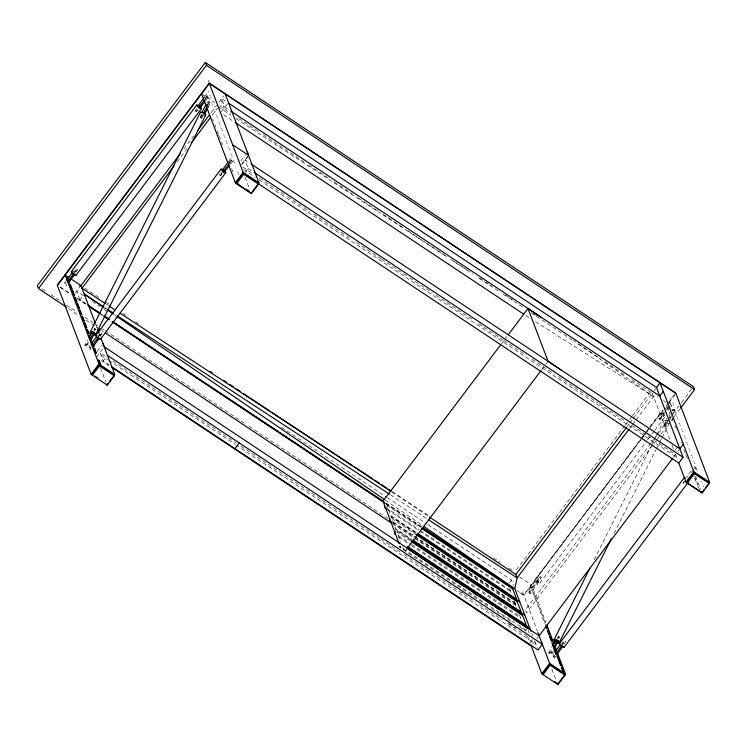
<?xml version="1.0" encoding="UTF-8"?>
<svg xmlns="http://www.w3.org/2000/svg" width="747" height="747" viewBox="0 0 747 747"><rect width="100%" height="100%" fill="white"/><g stroke="black" fill="none" stroke-linecap="round" stroke-linejoin="round"><path stroke-width="0.56" stroke-dasharray="3.73 2.8" d="M94.178 330.277L94.804 328.391L95.859 329.091L94.617 332.873M203.716 115.001L201.111 118.726L200.056 118.026L201.298 114.244M201.111 118.726L202.969 113.049M557.841 638.302L558.467 636.407L559.522 637.107L558.896 639.002M667.379 423.026L664.774 426.742L663.719 426.042L666.66 418.32M664.774 426.742L666.632 421.075L665.577 420.374M594.248 559.606L651.085 446.258M651.608 445.221L653.69 441.057M654.213 440.02L656.305 435.865M656.818 434.819L664.12 420.262M614.062 533.339L655.773 450.152M656.296 449.106L659.424 442.868M659.946 441.832L661.515 438.713M662.038 437.667L668.817 424.156M207.302 104.86L208.385 102.806L211.084 101.966L210.028 101.265L207.33 102.106L208.385 102.806M207.862 105.364L210.028 101.265M208.376 107.092L211.084 101.966M84.831 345.142L87.53 344.302L88.585 345.002L85.877 345.842L84.831 345.142L87.53 340.025M85.877 345.842L88.585 340.725M87.53 344.302L88.613 342.257M668.826 414.23L670.451 411.149M669.34 415.948L670.423 413.903M668.285 419.534L670.451 415.435M672.608 411.336L673.691 409.291L674.746 409.991L672.039 415.108M669.34 420.234L671.497 416.135M553.331 650.973L552.248 653.027L549.54 653.868L548.494 653.167L551.734 647.023M549.54 653.868L552.248 648.741M548.494 653.167L551.193 652.327L552.817 649.255M73.785 273.402L76.558 268.575L77.613 269.275L75.391 273.141M197.852 110.024L196.284 111.574L195.228 110.873L196.9 107.97M196.284 111.574L197.395 109.641M98.118 337.476L100.892 332.639L101.947 333.339L100.285 336.243M222.186 174.098L220.626 175.638L219.571 174.938L221.233 172.043M220.626 175.638L222.289 172.744M529.128 592.941L536.337 583.36L540.221 576.591L541.276 577.291L537.392 584.061L530.183 593.641L529.128 592.941L528.316 590.802L535.524 581.222L540.221 576.591M658.891 418.89L663.588 414.258L664.643 414.958L659.946 419.59L658.891 418.89L664.092 410.383M659.946 419.59L663.831 412.83L662.776 412.129M561.781 645.492L564.555 640.665L565.61 641.365L563.397 645.231M684.289 483.664L683.234 482.964L684.345 481.031M200.056 118.026L203.315 113.376M93.496 330.249L94.804 328.391M94.552 330.949L95.859 329.091M663.719 426.042L667.631 420.468M557.159 638.274L558.467 636.407M558.214 638.974L559.522 637.107M64.653 282.786L65.708 283.487L66.52 285.615L65.465 284.915L64.653 282.786L65.969 281.04M204.361 97.138L206.321 94.524L207.377 95.224L208.189 97.362L205.565 100.845M205.416 97.838L207.377 95.224M205.164 99.276L207.134 96.662L206.321 94.524M75.288 293.132L79.752 287.203M183.809 148.924L193.604 135.907M211.093 112.676L216.686 105.234M218.787 102.442L223.783 95.812M177.123 161.819L187.618 147.869M212.101 115.337L217.694 107.904M85.756 303.674L79.929 299.799L82.992 295.728M221.327 111.901L228.423 102.479M88.996 346.86L90.051 347.56L90.854 349.689L89.799 348.989L88.996 346.86L90.303 345.114M228.694 161.212L230.664 158.597L231.719 159.298L232.522 161.427L230.562 164.041M229.096 162.781L231.719 159.298M89.799 348.989L91.115 347.243M229.506 163.341L231.477 160.726L230.664 158.597M97.157 351.333L101.704 345.291M240.982 160.745L245.53 154.704M96.466 357.225L102.778 348.84M242.075 163.742L247.761 156.179M241.552 164.966L248.732 155.423M109.025 364.956L103.217 361.1L107.503 355.404M245.315 172.268L248.2 168.439L244.96 159.905L249.106 162.659M501.302 343.965L504.804 339.315M505.504 338.382L506.905 336.523M487.754 605.901L399.934 547.56L401.232 545.833M405.509 550.66L407.348 548.223M541.659 369.746L543.76 366.954M545.599 364.508L548.046 361.259M624.697 425.958L514.87 571.903M625.435 425.136L628.899 420.384M629.637 419.562L631.691 416.667M632.429 415.846L649.881 392.492M509.454 582.959L513.394 577.72M627.069 426.658L629.17 423.876M629.87 422.942L632.662 419.226M633.363 418.292L652.252 393.193L629.964 378.384M654.353 390.401L655.763 388.533M629.768 428.208L631.859 425.426M632.56 424.492L635.361 420.776M636.061 419.851L653.55 396.61L657.911 396.974M419.917 531.192L510.817 591.577L512.769 588.981M415.005 537.84L515.365 604.51L517.316 601.923M535.048 579.579L641.449 438.181M642.149 437.256L645.651 432.606M646.351 431.673L649.152 427.956M649.853 427.023L660.348 413.072M642.121 437.705L523.74 595.004L516.933 590.485M642.822 436.771L646.323 432.121M647.023 431.187L649.825 427.461M650.525 426.528L663.131 409.776M665.932 406.051L668.033 403.259M668.733 402.334L675.736 393.025M640.786 439.955L523.862 595.322L517.354 590.998M641.486 439.021L644.978 434.38M645.679 433.447L648.48 429.73M649.18 428.797L663.168 410.206M668.714 402.838L674.56 395.07M664.746 409.515L667.37 406.032M668.023 405.163L669.984 402.549L671.039 403.249L671.852 405.378L670.545 407.124M530.183 593.641L529.371 591.503L536.579 581.922L541.276 577.291M666.455 409.347L667.762 407.601M663.588 414.258L666.212 410.775M666.866 409.907L669.489 406.424M667.921 410.607L669.882 407.993M539.82 583.118L646.921 440.795M647.621 439.862L651.123 435.212M651.823 434.287L653.924 431.495M654.624 430.561L665.119 416.611M650.749 443.438L525.468 609.935L526.56 612.811L653.242 444.456M651.449 442.513L654.951 437.863M655.651 436.93L657.752 434.138M658.452 433.213L668.948 419.263M669.648 418.329L672.449 414.604M673.15 413.679L678.752 406.237M681.553 402.521L692.749 387.637M653.942 443.531L656.744 439.806M657.444 438.881L660.245 435.156M660.946 434.231L670.04 422.139M670.741 421.205L673.542 417.489M674.242 416.555L679.845 409.113M519.595 627.05L525.393 630.898L526.691 629.17M532.181 640.02L530.081 642.812L527.634 636.369M674.896 450.376L677.959 446.304M532.732 644.259L534.843 641.458L531.939 639.525M536.944 638.657L538.354 636.799M673.439 457.285L675.54 454.493L656.155 441.626M677.641 451.702L679.042 449.834M555.833 655.969L554.517 657.705L553.462 657.005L552.659 654.876L553.966 653.13M691.05 470.974L687.119 476.203L688.174 476.903M691.451 472.543L693.412 469.928M694.066 469.06L695.382 467.323L694.327 466.623L695.14 468.752L696.185 469.452L695.382 467.323M553.462 657.005L554.778 655.268M195.228 110.873L196.797 109.323M71.861 273.206L76.558 268.575M74.485 272.356L77.613 269.275M219.571 174.938L221.915 172.632M96.204 337.27L100.892 332.639M98.819 336.43L101.947 333.339M683.234 482.964L684.794 481.423M560.652 644.521L564.555 640.665M560.922 645.996L565.61 641.365M671.889 409.851L673.691 409.291M672.048 410.831L674.746 409.991M525.683 315.43L529.614 317.933M535.515 321.677L653.55 396.61L573.659 340.529M218.395 106.97L231.084 115.29M235.968 118.493L446.799 256.688L425.407 242.504M453.616 261.151L469.2 271.366M479.91 278.388L491.601 286.054M505.233 294.99L513.03 300.098M533.479 313.497L537.373 316.056M106.391 304.234L108.343 305.514M392.203 491.573L429.208 515.832M493.487 557.962L500.303 562.435M509.071 568.178L512.965 570.736M104.692 307.521L106.644 308.8M390.382 494.785L427.433 519.072M225.557 101.19L221.672 98.613L224.912 107.138L229.768 110.369M207.983 90.91L208.777 91.442M670.853 398.412L671.646 398.935M209.683 95.392L210.477 95.915M672.561 402.885L673.346 403.408M210.411 97.306L211.205 97.838M673.29 404.809L674.074 405.332M207.134 96.662L208.189 97.362M671.852 405.378L670.797 404.678L669.984 402.549M201.569 93.805L214.594 102.451M219.329 105.598L230.991 113.348M238.769 118.512L259.181 132.079M263.075 134.656L304.869 162.426M308.763 165.012L328.204 177.926M334.03 181.801L352.5 194.071M358.336 197.946L378.748 211.504M382.641 214.09L404.024 228.293M407.909 230.879L424.436 241.851M450.665 259.274L472.954 274.084M478.771 277.949L498.156 290.826M503.002 294.047L523.348 307.568M531.108 312.713L574.714 341.687M578.598 344.264L600.887 359.074M604.762 361.651L626.089 375.816M663.411 400.616L666.203 402.465M211.336 102.825L212.129 103.347M674.205 410.318L674.999 410.841M212.064 104.739L212.858 105.271M674.933 412.241L675.727 412.764M223.54 114.767L234.222 121.873M213.763 109.221L214.557 109.744M676.642 416.714L677.426 417.237M214.492 111.135L215.285 111.667M677.37 418.637L678.155 419.16M216.191 115.617L216.985 116.14M679.07 423.11L679.854 423.633M216.929 117.531L217.713 118.063M679.798 425.034L680.592 425.557M218.628 122.013L219.413 122.536M681.497 429.506L682.291 430.029M219.357 123.927L220.141 124.46M682.226 431.43L683.019 431.953M676.352 428.302L674.877 425.986M221.056 128.409L221.85 128.932M683.925 435.903L684.719 436.425M221.784 130.333L222.578 130.856M684.654 437.826L685.447 438.349M223.484 134.805L224.277 135.328M686.353 442.299L687.147 442.831M224.212 136.729L225.006 137.252M687.091 444.222L687.875 444.745M217.545 133.069L218.339 133.592L216.639 129.119M218.273 134.992L219.067 135.515M681.152 442.485L681.936 443.008M225.911 141.202L226.705 141.725M688.79 448.695L689.574 449.227M226.64 143.125L227.433 143.648M689.518 450.618L690.303 451.141M228.349 147.598L229.133 148.121M691.218 455.091L692.011 455.623M229.077 149.521L229.861 150.044M691.946 457.015L692.74 457.537M230.776 153.994L231.561 154.517M693.646 461.487L694.439 462.019M231.505 155.918L232.298 156.44M694.374 463.411L695.168 463.934M248.2 168.439L253.056 171.661M233.204 160.39L233.998 160.913M696.073 467.883L696.867 468.416M242.878 167.067L253.55 174.163M259.377 178.029L286.549 196.088M287.52 196.732L309.846 211.56M313.731 214.137L350.614 238.638M356.431 242.514L380.699 258.63M381.67 259.274L408.852 277.324M409.814 277.977L432.139 292.805M436.024 295.382L473.878 320.528M478.734 323.75L502.992 339.876M503.964 340.52L526.29 355.348M532.116 359.214L554.414 374.032M558.298 376.609L598.02 402.997M598.991 403.641L625.155 421.028M631.934 425.529L650.348 437.761M231.477 160.726L232.522 161.427M233.932 162.314L234.726 162.837M696.802 469.807L697.595 470.33M243.625 169.56L255.278 177.3M259.153 179.878L676.549 457.164M237.658 172.118L238.452 172.641M238.386 174.042L239.18 174.565M701.256 481.535L702.049 482.058M702.964 486.008L703.749 486.54M697.754 486.194L699.566 489.406M535.524 581.222L536.579 581.922M536.337 583.36L537.392 584.061M84.869 288.155L100.415 298.492M106.251 302.358L109.165 304.3M122.779 313.338L126.663 315.925M135.412 321.733L139.306 324.319M391.792 492.049L428.619 516.513M519.567 576.936L531.659 584.966L546.076 622.933M528.316 590.802L529.371 591.503M83.487 295.784L76.689 291.265L79.929 299.799M92.217 301.583L99.986 306.746M103.87 309.323L107.755 311.901M281.507 427.331L297.035 437.649M298.006 438.293L386.339 496.97M387.31 497.623L427.107 524.058M428.078 524.702L511.555 580.158L513.581 585.489M385.928 503.076L421.775 526.896M60.162 287.044L70.853 294.141M77.66 298.66L85.429 303.824M100.985 314.16L102.927 315.449M385.732 503.329L420.72 526.57M60.162 287.278L71.32 294.692M77.062 298.511L86.773 304.953M100.359 313.983L102.302 315.271M385.741 503.571L421.327 527.186M387.049 505.467L419.935 527.317M385.536 507.297L419.384 529.782M420.346 530.426L510.285 590.167L510.817 591.577M387.039 509.342L418.946 530.547M416.07 532.387L390.933 515.682L386.516 504.066M389.971 515.626L416.126 533.003M415.407 533.087L391.288 517.064L395.695 528.68L412.101 539.577M391.858 518.577L415.986 534.609M42.206 288.893L47.052 292.114M50.936 294.692L61.609 301.779M66.464 305.009L77.137 312.097M84.897 317.251L93.636 323.059M94.608 323.703L98.483 326.28M102.367 328.857L104.309 330.146M105.28 330.79L245.016 423.624M248.9 426.201L388.636 519.034M393.492 522.256L413.866 535.795M414.837 536.439L516.728 604.127M393.193 522.209L413.464 535.674M414.426 536.318L514.786 602.988L515.365 604.51M544.74 623.754L545.534 624.277M391.839 522.452L414.034 537.196M68.528 308.53L78.23 314.973M85.989 320.136L97.642 327.868M101.517 330.445L103.459 331.733M392.642 523.843L413.987 538.027M414.958 538.671L516.849 606.359M394.976 528.82L411.448 539.764M397.236 531.033L410.775 540.025M410.458 541.08L396.918 532.088L400.644 541.902M398.188 535.552L410.766 543.9M411.728 544.544L520.043 616.49M398.842 537.252L410.439 544.955M411.41 545.599L520.687 618.199M491.61 608.46L511.882 621.924M461.618 592.044L463.542 593.333M508.903 623.456L515.654 627.947M105.094 355.964L99.977 352.565L103.217 361.1M112.853 361.128L135.179 375.956M136.15 376.6L236.117 443.018M240.973 446.239L379.765 538.438M380.737 539.082L402.091 553.275M404.034 554.563L433.101 573.873M436.976 576.441L475.736 602.194M479.611 604.771L501.9 619.571M507.708 623.437L527.093 636.313M551.193 652.327L552.248 653.027M552.659 654.876L553.714 655.577L554.517 657.705M100.985 355.236L107.783 359.746M108.754 360.39L234.941 444.222M235.912 444.867L535.851 644.119M101.321 360.456L109.081 365.61M104.412 307.923L106.335 309.239M114.039 314.496L115.962 315.813M385.275 500.079L421.738 525.02M695.672 476.381L700.621 489.397M694.505 476.082L697.81 484.803L697.026 484.271L694.122 476.642M667.248 405.901L668.266 408.581M672.113 418.693L673.131 421.373M683.916 449.778L685.279 453.354M686.007 455.278L687.371 458.863M652.252 393.193L670.068 440.104M671.983 445.147L673.514 449.171M675.54 454.493L677.66 460.096M522.648 592.128L537.457 631.122M551.884 669.088L556.412 681.021M531.705 633.213L532.835 636.173M534.843 641.458L537.336 648.032M528.092 630.291L529.212 633.26M509.678 589.112L511.312 593.407M514.169 600.933L516.616 607.376M519.473 614.893L521.92 621.336M524.777 628.853L525.589 631M525.393 630.898L524.814 629.385L399.365 546.048L399.934 547.56M402.633 546.953L403.763 549.913M399.981 545.796L400.747 547.831M220.897 99.65L224.137 108.175M208.152 80.246L208.88 82.161M245.081 177.216L249.769 189.57M204.491 97.138L205.845 100.714M207.255 104.431L208.618 108.007M212.802 119.016L213.474 120.799M214.884 124.516L215.911 127.195M219.403 136.412L220.43 139.101M221.495 141.911L222.522 144.601M228.787 161.1L230.151 164.685M231.626 168.589L234.11 175.125M96.064 325.281L97.287 328.512M98.921 332.817L100.145 336.038M100.509 367.869L105.757 381.689M686.11 477.576A2.969 0.57 37 0 1 687.333 478.388M203.884 115.047A2.969 0.943 27.8 0 1 203.203 114.786M202.502 114.44A2.969 0.943 27.8 0 1 201.849 114.048M668.705 423.306A2.969 0.943 27.8 0 1 665.119 421.784A2.969 0.943 27.8 0 1 664.475 420.085A2.969 0.943 27.8 0 1 667.949 421.308M530.949 585.9L530.165 585.368L531.864 589.85L532.648 590.373L530.949 585.9M533.386 592.296L532.592 591.764L534.292 596.246L535.085 596.769L533.386 592.296M535.814 598.692L535.02 598.16L536.719 602.642L537.513 603.165L535.814 598.692M538.242 605.089L537.448 604.556L539.147 609.038L539.941 609.561L538.242 605.089M540.669 611.485L539.876 610.962L541.584 615.435L542.369 615.958L540.669 611.485M543.097 617.881L542.313 617.358L544.012 621.831L544.806 622.354L543.097 617.881M535.562 580.456A2.969 0.57 37 0 0 539.67 583.192A2.969 0.57 37 0 0 537.065 580.382A2.969 0.57 37 0 0 535.562 580.456M660.862 413.959A2.969 0.57 37 0 0 664.97 416.686A2.969 0.57 37 0 0 662.374 413.885A2.969 0.57 37 0 0 660.862 413.959"/><path stroke-width="1.12" d="M90.228 339.185L93.562 332.172M90.742 340.912L94.617 332.873M553.359 648.228L557.225 640.188M553.872 649.955L558.28 640.889M90.434 331.659L200.457 112.246M95.644 334.507L205.668 115.094M554.097 639.675L590.074 567.925M559.307 642.523L611.457 538.54M201.914 112.349L206.247 104.16M203.315 113.376L207.321 106.391M204.37 114.076L207.292 109.137M89.154 336.953L91.545 333.041M552.276 645.996L555.852 640.132M67.426 282.301L73.785 273.402M68.481 283.001L74.84 274.102M198.002 106.037L203.707 98.016M92.423 345.506L98.118 337.476M92.824 347.075L99.174 338.176M222.345 170.111L228.04 162.08M555.432 654.391L561.781 645.492M557.141 654.223L562.836 646.192M680.545 408.189L694.542 389.579L693.449 386.703L205.332 62.44L37.35 285.662L38.442 288.547L66.586 307.241M38.442 288.547L206.424 65.316L205.332 62.44M705.756 487.474L709.65 482.301L675.736 393.025L209.244 83.122L57.248 285.102L91.162 374.378L107.251 385.163L114.347 375.741L113.936 374.677L99.08 364.807L91.993 374.228L92.395 375.293L99.482 365.871L99.08 364.807M57.37 285.429L209.365 83.44L675.858 393.342M71.385 271.553L196.685 105.047M66.623 280.172L71.861 273.206M198.357 107.783L204.51 100.145M199.412 108.483L204.911 101.713M76.157 275.092L201.457 108.586M95.242 323.134L80.975 285.569L180.307 153.574M197.796 130.333L209.692 114.534M174.331 165.535L81.993 288.239L105.42 303.59M191.82 142.294L210.701 117.195M95.719 335.627L221.028 169.121M91.61 343.368L96.204 337.27M222.699 171.857L228.853 164.219M223.755 172.557L229.245 165.787M100.49 339.166L225.799 172.66M91.162 374.378L98.949 364.022L65.166 275.064L68.883 277.539M225.183 93.945L258.976 182.903L251.179 193.258L235.361 182.754L243.158 172.398L209.244 83.122M236.192 182.604L243.279 173.183L258.145 183.052L258.546 184.117L251.459 193.538L236.594 183.669L236.192 182.604L238.975 184.453M236.594 183.669L243.69 174.247L243.279 173.183M106.97 384.882L108.268 383.155M109.566 381.428L112.816 377.114M234.997 448.639L239.283 442.943M399.206 543.769L383.015 501.144L500.602 344.899M508.305 334.665L527.998 308.483L541.491 317.606M395.621 531.257L394.323 532.975L394.967 534.675M540.959 370.671L407.348 548.223L457.435 582.09M530.958 631.234L514.795 588.692L517.139 577.87L515.841 574.462L626.369 427.592M704.449 489.201L701.853 492.656L686.045 482.151L678.78 463.028L683.066 457.332L656.538 387.497L660.049 382.837L693.832 471.796L709.65 482.301M629.067 429.142L517.139 577.87L428.414 519.716M663.289 391.363L659.778 396.031L230.739 111.014M672.739 458.21L539.129 635.762L104.263 346.869M683.328 444.138L679.826 448.798L251.048 163.957M559.391 643.643L684.691 477.137M554.619 652.262L559.867 645.296M549.755 664.204L550.166 665.269L543.069 674.69L542.667 673.617L549.755 664.204L564.62 674.074L565.021 675.139L557.934 684.56L541.836 673.775L549.633 663.411L537.877 632.457M686.045 482.151L693.832 471.796M693.963 472.58L686.876 482.002L687.277 483.066L702.133 492.936L709.23 483.514L708.819 482.45L693.963 472.58L694.365 473.645L709.23 483.514M687.277 483.066L694.365 473.645M564.153 647.191L688.062 482.543M558.298 683.412L565.442 673.915L557.617 653.308M109.323 306.149L115.178 309.986M120.062 313.189L352.267 465.4M354.218 466.679L372.725 478.808M374.667 480.088L379.541 483.272M381.484 484.551L386.358 487.744M388.3 489.024L391.223 490.938M103.721 306.886L84.215 294.103L103.45 307.26M107.615 309.435L113.469 313.273M117.372 315.832L389.411 494.15M206.424 65.316L694.542 389.579M228.47 103.123L656.538 387.497M235.193 122.517L523.712 314.179M199.925 106.242L200.98 106.942M204.622 111.508L205.677 112.209M232.653 144.741L248.732 155.423L247.472 152.117M254.027 172.305L683.066 457.332M243.158 172.398L258.976 182.903M258.471 183.809L678.78 463.028M243.69 174.247L258.546 184.117M224.259 170.316L225.314 171.016M246.407 189.393L249.19 191.241M236.584 183.174L237.369 183.697M72.674 275.335L73.729 276.035M70.741 278.771L80.975 285.569M210.262 371.455L212.204 372.753M223.876 380.503L226.789 382.436M229.702 384.378L233.596 386.955M236.51 388.898L240.394 391.475M243.317 393.417L248.172 396.648M250.114 397.936L269.555 410.85M271.506 412.139L390.821 491.405M429.59 517.157L515.841 574.462M68.08 278.398L67.286 277.875L68.985 282.357L69.779 282.88L69.097 281.087M79.481 285.98L80.274 286.503M87.698 304.963L100.331 313.348M104.216 315.934L109.071 319.156M112.956 321.742L383.015 501.144M422.746 527.541L514.795 588.692L423.652 526.327M88.351 305.766L100.014 313.516M103.898 316.093L108.754 319.324M113.619 322.555L384.761 502.684M88.716 306.251L99.388 313.338M104.244 316.569L109.099 319.791M112.013 321.724L384.77 502.927M422.298 527.83L512.237 587.581L516.644 599.197L418.012 533.666M421.868 528.596L512.769 588.981M387.039 509.342L385.107 508.063L384.565 506.653M417.097 533.647L519.809 601.877M417.34 534.366L516.737 600.401L521.154 612.017L413.072 540.221M415.986 534.609L517.316 601.923M391.839 522.452L389.915 521.173L389.336 519.651M98.604 328.512L100.546 329.8M105.402 333.031L391.671 523.199M412.419 540.408L524.814 615.07M411.746 540.669L521.985 613.903L526.364 625.416L407.414 546.402M411.429 541.724L522.639 615.603M92.936 334.058L93.991 334.759M556.599 642.084L557.654 642.784M97.017 339.409L98.062 340.109M560.68 647.425L561.725 648.125M103.011 343.564L104.524 347.047M89.948 335.973L89.154 335.44L90.854 339.922L91.648 340.445L90.966 338.652M407.741 547.159L529.828 628.264M407.096 547.308L526.766 626.798L527.335 628.311M407.675 548.821L492.6 605.229M494.523 606.517L499.351 609.72M501.284 610.999L506.111 614.211M508.035 615.491L526.374 627.667M554.517 647.938L553.732 647.416L552.033 642.943L553.499 645.259M92.376 342.369L91.582 341.837L93.291 346.319L94.075 346.841L93.394 345.049M107.503 355.404L542.369 644.288L538.083 649.983L111.938 366.889M558.588 660.208L559.382 660.731M111.994 367.543L531.332 646.118L541.836 673.775M98.949 364.022L114.767 374.527L100.966 338.186M549.633 663.411L565.442 673.915M99.482 365.871L114.347 375.741M550.166 665.269L565.021 675.139M94.776 376.077L97.558 377.926M554.741 681.637L557.523 683.496L557.934 684.56M561.529 370.372L548.046 361.259L527.998 308.483L530.856 310.491M459.368 583.388L464.176 586.647M473.813 593.155L476.707 595.116M107.297 309.893L113.077 313.843M116.924 316.476L384.313 499.416M701.732 491.871L702.133 492.936M546.907 625.108L553.91 643.55M555.142 646.799L556.384 650.058M545.87 625.174L547.234 628.75L545.758 626.434M251.048 192.474L251.459 193.538M201.569 93.805L235.361 182.754M97.698 329.586L98.921 332.817M106.849 384.098L107.251 385.163M75.97 274.597A2.969 0.57 37 0 1 74.924 274.765A2.969 0.57 37 0 1 71.777 272.3A2.969 0.57 37 0 1 72.272 271.703M200.495 107.251A2.969 0.57 37 0 1 200.401 108.352A2.969 0.57 37 0 1 196.741 105.336A2.969 0.57 37 0 1 199.337 106.298M224.277 170.848A2.969 0.57 37 0 1 225.211 172.641A2.969 0.57 37 0 1 221.308 169.737A2.969 0.57 37 0 1 223.045 169.933M200.532 112.816A2.969 0.943 27.8 0 1 203.623 112.89A2.969 0.943 27.8 0 1 205.042 115.29M91.246 333.041A2.969 0.943 27.8 0 1 91.405 331.491A2.969 0.943 27.8 0 1 95.392 333.676A2.969 0.943 27.8 0 1 93.851 334.46M100.303 338.671A2.969 0.57 37 0 1 99.267 338.839A2.969 0.57 37 0 1 96.111 336.374A2.969 0.57 37 0 1 96.606 335.776M555.292 641.841A2.969 0.943 27.8 0 1 554.526 639.843A2.969 0.943 27.8 0 1 558.747 641.925A2.969 0.943 27.8 0 1 557.327 642.85M563.966 646.687A2.969 0.57 37 0 1 561.511 645.931A2.969 0.57 37 0 1 559.839 643.625M554.909 641.057A2.969 0.943 27.8 0 1 554.89 639.488A2.969 0.943 27.8 0 1 558.803 641.421A2.969 0.943 27.8 0 1 558.149 642.653M685.204 478.024A2.969 0.57 37 0 1 684.878 477.641M91.629 333.825A2.969 0.943 27.8 0 1 90.863 331.827A2.969 0.943 27.8 0 1 95.084 333.909A2.969 0.943 27.8 0 1 93.664 334.824M70.507 284.794L69.723 284.271L71.423 288.753L72.207 289.276L70.507 284.794M72.935 291.19L72.151 290.667L73.85 295.149L74.644 295.672L72.935 291.19M75.372 297.586L74.579 297.063L76.278 301.545L77.072 302.068L75.372 297.586M77.8 303.992L77.006 303.459L78.706 307.941L79.499 308.464L77.8 303.992M80.228 310.388L79.434 309.856L81.143 314.338L81.927 314.861L80.228 310.388M82.656 316.784L81.871 316.252L83.571 320.734L84.355 321.257L82.656 316.784M85.083 323.18L84.299 322.648L85.998 327.13L86.792 327.653L85.083 323.18M547.962 630.673L547.168 630.151L548.868 634.623L549.661 635.146L547.962 630.673M87.52 329.576L86.727 329.044L88.426 333.526L89.22 334.049L87.52 329.576M550.39 637.07L549.596 636.547L551.305 641.019L552.089 641.542L550.39 637.07M555.245 649.862L554.461 649.339L556.16 653.812L556.954 654.335L555.245 649.862M94.804 348.765L94.019 348.233L95.719 352.715L96.512 353.238L94.804 348.765M557.682 656.258L556.888 655.735L560.614 665.54L561.408 666.063L557.682 656.258M99.258 360.493L98.473 359.961L100.173 364.443L100.966 364.966L99.258 360.493M562.136 667.986L561.342 667.463L563.042 671.936L563.836 672.459L562.136 667.986"/></g></svg>
